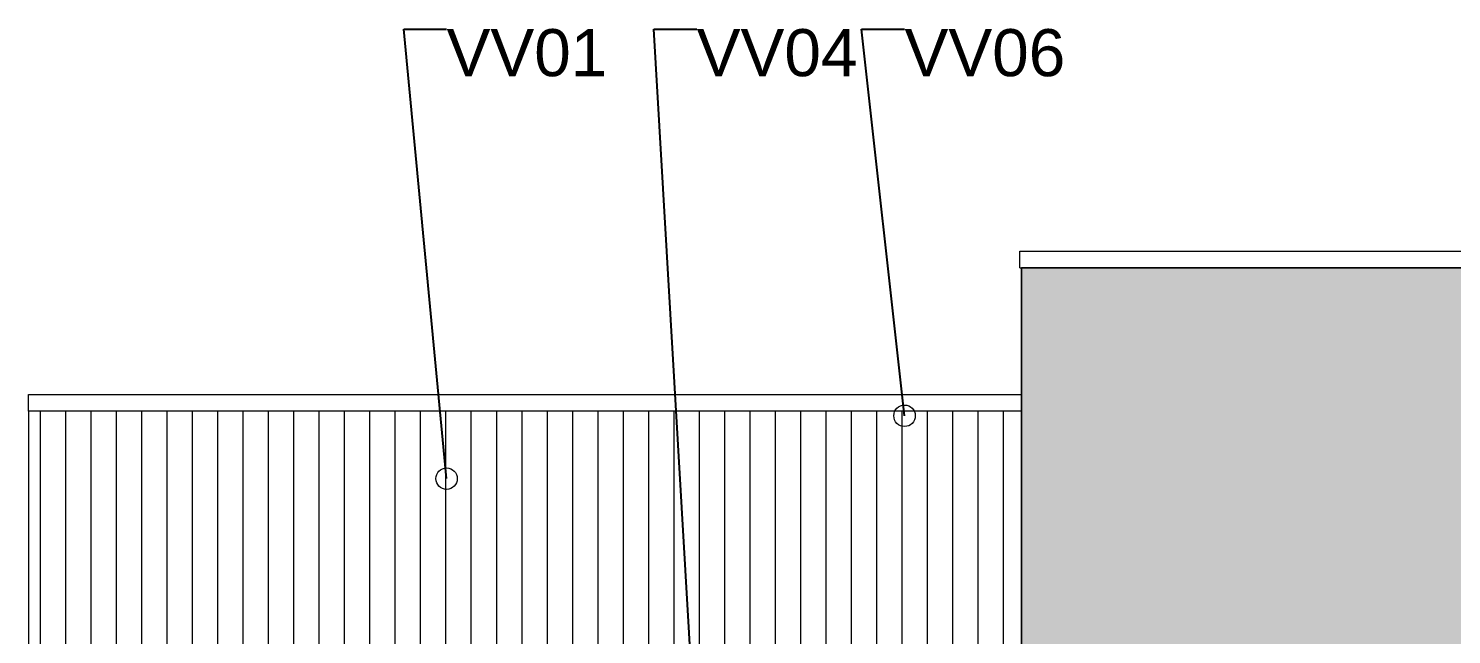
# Model space of a CAD drawing. Header units: millimetres. Extents: x -280990 to -136866, y -15139 to 7194.
# Drawn here: x -171492 to -165442, y 4083 to 6661 of the extents above; entities that cross this region are included whole.
import ezdxf

# ---------------------------------------------------------------- set-up
doc = ezdxf.new("R2010")
doc.units = ezdxf.units.MM
doc.header["$MEASUREMENT"] = 0
for name, color, linetype, lineweight in [('Annotation - Label_Pen_No__1', 7, 'Continuous', 13), ('New_2D Drafting - General_Pen_No__1', 7, 'Continuous', 13), ('New_2D Drafting - General_Pen_No__18', 9, 'Continuous', 15), ('New_Shell - Roof_Pen_No__1', 7, 'Continuous', 13), ('New_Structural - Bearing_Pen_No__1', 7, 'Continuous', 13)]:
    doc.layers.add(name, color=color, linetype=linetype, lineweight=lineweight)
doc.layers.add('New_Structural - Bearing', color=7, linetype='Continuous')
doc.styles.add('GENERATED_STYLE_1', font='')
doc.styles.get('GENERATED_STYLE_1').set_extended_font_data('Arial')
doc.dimstyles.new('GENERATED_STYLE__2', dxfattribs={"dimtxt": 0.18, "dimasz": 182.4, "dimexe": 0.18, "dimexo": 0.0625, "dimgap": 0, "dimtad": 0, "dimtih": 1, "dimtoh": 1, "dimdec": 4, "dimzin": 0, "dimdsep": 46, "dimcen": 0.09, "dimadec": 0, "dimazin": 0, "dimtfac": 1, "dimtdec": 4, "dimtmove": 0, "dimatfit": 3, "dimldrblk": 'ARROWHEAD_1', "dimfxl": 0, "dimtolj": 1, "dimtzin": 0, "dimarcsym": 0})

# ---------------------------------------------------------------- blocks, each defined once
blk = doc.blocks.new('ARROWHEAD_1')
at = {"color": 0, "linetype": 'Continuous', "lineweight": 0}
blk.add_line((0, 0), (-1, 0), dxfattribs=at)
blk.add_circle((0, 0), 0.25, dxfattribs=at)

msp = doc.modelspace()

# ---------------------------------------------------------------- hatches: boundary and pattern name
at = {"layer": 'New_2D Drafting - General_Pen_No__18', "linetype": 'Continuous', "lineweight": 15}
msp.add_hatch(color=9, dxfattribs=at).paths.add_polyline_path([(-167270.0815, 1222.0463), (-167270.0815, 1213.5462), (-167198.5828, 1213.5462), (-164626.2995, 1213.5462), (-164626.2995, 4013.5463), (-164623.0332, 4013.5463), (-164623.0332, 4413.5462), (-163622.9603, 4413.5462), (-163622.9601, 5103.5463), (-156725.5452, 5103.5463), (-156725.5452, 5033.5462), (-156725.5452, 4413.5462), (-156608.3593, 4413.5462), (-156608.3593, 5103.5463), (-156608.3593, 5643.5462), (-167270.0815, 5643.5463)])
at = {"layer": 'New_Structural - Bearing', "linetype": 'Continuous', "lineweight": 0, "true_color": 0x000000}
h = msp.add_hatch(dxfattribs=at)
h.set_pattern_fill('Plank_Floor_vert_0003', color=18, style=0, pattern_type=2)
h.set_pattern_definition([(90, (23356.84, 1213.55), (-107.74225, 0), [])])
h.paths.add_polyline_path([(-167270.0815, 5033.5462), (-171492.2114, 5033.5462), (-171492.2114, 1213.5462), (-169257.2684, 1213.5463), (-169257.2684, 4013.5462), (-167270.0815, 4013.5463)])

# ---------------------------------------------------------------- linework, layer by layer
at = {"layer": 'New_2D Drafting - General_Pen_No__1', "color": 7, "linetype": 'Continuous', "lineweight": 13, "flags": 128}
msp.add_lwpolyline([(-167270.0815, 1222.0463), (-167270.0815, 1213.5462), (-167198.5828, 1213.5462), (-164626.2995, 1213.5462), (-164626.2995, 4013.5463), (-164623.0332, 4013.5463), (-164623.0332, 4413.5462), (-163622.9603, 4413.5462), (-163622.9601, 5103.5463), (-156725.5452, 5103.5463), (-156725.5452, 5033.5462), (-156725.5452, 4413.5462), (-156608.3593, 4413.5462), (-156608.3593, 5103.5463), (-156608.3593, 5643.5462), (-167270.0815, 5643.5463)], close=True, dxfattribs=at)
at = {"layer": 'New_Shell - Roof_Pen_No__1', "color": 7, "linetype": 'Continuous', "lineweight": 13}
for p, q in [((-167277.1687, 5643.5462), (-167277.1687, 5713.5462)), ((-167277.1687, 5713.5462), (-156608.3593, 5713.5462)), ((-167277.1687, 5643.5462), (-156608.3593, 5643.5462)), ((-171492.2114, 5033.5462), (-171492.2114, 5103.5462)), ((-171492.2114, 5103.5462), (-167270.0815, 5103.5462))]:
    msp.add_line(p, q, dxfattribs=at)
at = {"layer": 'New_Structural - Bearing_Pen_No__1', "color": 7, "linetype": 'Continuous', "lineweight": 13}
for p, q in [((-167270.0815, 1213.5462), (-167270.0815, 5643.5462)), ((-167270.0815, 5033.5462), (-171492.2114, 5033.5462)), ((-171492.2114, 5033.5462), (-171492.2114, 1213.5462))]:
    msp.add_line(p, q, dxfattribs=at)

# ---------------------------------------------------------------- texts
at = {"layer": 'Annotation - Label_Pen_No__1', "color": 7, "linetype": 'Continuous', "lineweight": 13, "char_height": 200, "attachment_point": 1, "style": 'GENERATED_STYLE_1'}
for s, insert in [('\\A1;{\\pql;\\fArial|b0|i0|c0|p34;VV01}', (-169714.7111, 6658.0916)), ('\\A1;{\\pql;\\fArial|b0|i0|c0|p34;VV0\\fArial|b0|i0|c0|p34;4}', (-168651.3114, 6658.0916)), ('\\A1;{\\pql;\\fArial|b0|i0|c0|p34;VV0\\fArial|b0|i0|c0|p34;6}', (-167767.8198, 6658.0916))]:
    msp.add_mtext(s, dxfattribs=dict(at, insert=insert))

# ---------------------------------------------------------------- leaders
at = {"layer": 'Annotation - Label_Pen_No__1', "color": 7, "linetype": 'Continuous', "lineweight": 13, "annotation_type": 0, "has_hookline": 1, "hookline_direction": 0}
for points, text_width in [([(-169714.7111, 4746.2326), (-169897.1111, 6658.0916), (-169714.7111, 6658.0916)], 630.4), ([(-168651.3114, 3529.0042), (-168833.7114, 6658.0916), (-168651.3114, 6658.0916)], 668.2), ([(-167767.8198, 5013.5462), (-167950.2198, 6658.0916), (-167767.8198, 6658.0916)], 669)]:
    msp.add_leader(points, dimstyle='GENERATED_STYLE__2', dxfattribs=dict(at, text_width=text_width))

doc.saveas('drawing.dxf')
